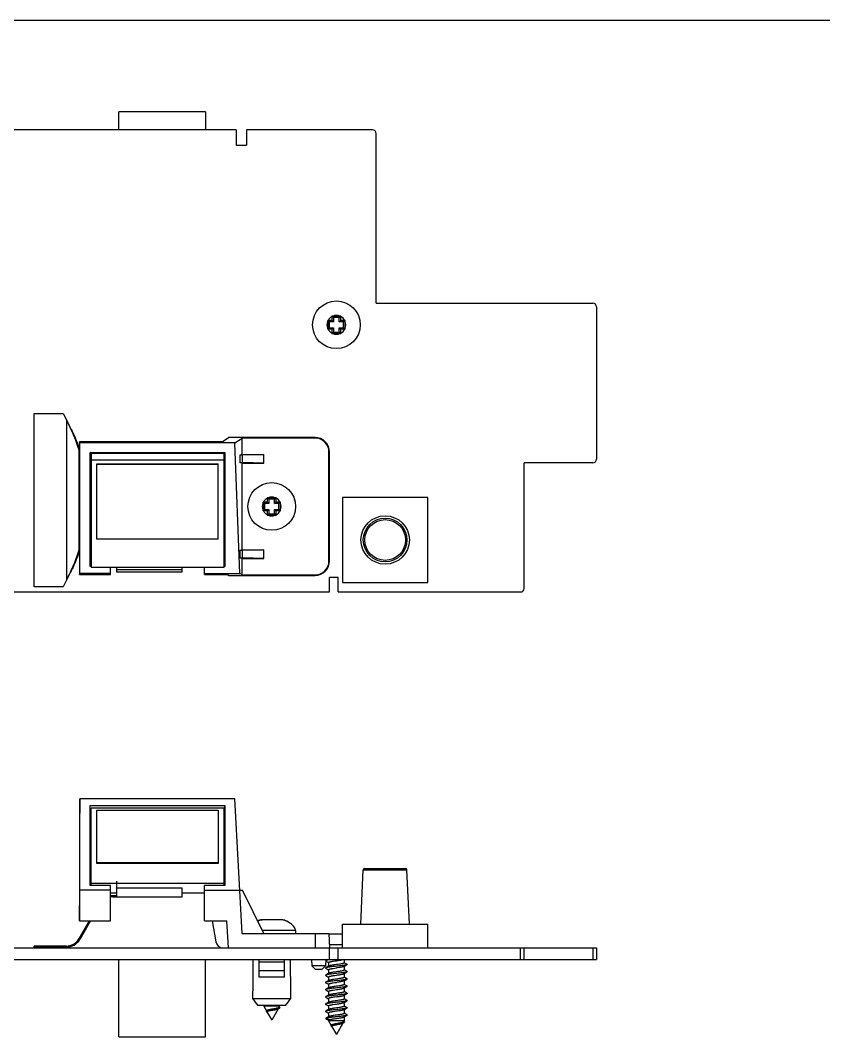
# Model space of a CAD drawing. Extents: x 0 to 420, y -115 to 297.
# Drawn here: x 98.5 to 209.7, y 156.2 to 297 of the extents above; entities that cross this region are included whole.
import ezdxf

# ---------------------------------------------------------------- set-up
doc = ezdxf.new("R2010")
doc.units = 0
doc.header["$LTSCALE"] = 23.1
doc.layers.get('0').update_dxf_attribs({"linetype": 'CONTINUOUS'})
doc.layers.add('02___PRT_ALL_AXES', color=7, linetype='CONTINUOUS')

msp = doc.modelspace()

# ---------------------------------------------------------------- linework, layer by layer
at = {"color": 7, "linetype": 'CONTINUOUS'}
for p, q in [((0, 297), (420, 297)), ((124.13, 284.33), (112.13, 284.33)), ((112.13, 281.83), (112.13, 284.33)), ((124.13, 284.33), (124.13, 281.83)), ((128.38, 281.83), (78.58, 281.83)), ((128.38, 281.83), (128.38, 279.73)), ((147.23, 281.83), (129.78, 281.83)), ((129.78, 281.83), (129.78, 279.73)), ((147.73, 257.83), (147.73, 281.33)), ((128.38, 279.73), (129.78, 279.73)), ((147.73, 257.83), (177.73, 257.83)), ((178.23, 257.33), (178.23, 236.23)), ((141.03, 255.43), (141.23, 255.23)), ((141.03, 255.32), (141.03, 254.34)), ((141.63, 255.43), (141.08, 255.43)), ((141.83, 255.23), (141.23, 255.23)), ((141.23, 255.23), (141.23, 254.43)), ((141.63, 256.03), (141.83, 255.83)), ((141.63, 255.43), (141.63, 255.98)), ((141.83, 255.23), (141.63, 255.43)), ((142.72, 256.03), (141.74, 256.03)), ((142.63, 255.83), (141.83, 255.83)), ((141.83, 255.83), (141.83, 255.23)), ((142.83, 256.03), (142.63, 255.83)), ((142.63, 255.23), (142.63, 255.83)), ((142.63, 255.23), (142.83, 255.43)), ((143.23, 255.23), (142.63, 255.23)), ((142.83, 255.43), (142.83, 255.98)), ((143.38, 255.43), (142.83, 255.43)), ((143.43, 255.43), (143.23, 255.23)), ((143.23, 254.43), (143.23, 255.23)), ((143.43, 254.34), (143.43, 255.32)), ((141.03, 254.23), (141.23, 254.43)), ((141.63, 254.23), (141.08, 254.23)), ((141.23, 254.43), (141.83, 254.43)), ((141.83, 254.43), (141.63, 254.23)), ((141.63, 253.68), (141.63, 254.23)), ((141.63, 253.63), (141.83, 253.83)), ((141.74, 253.63), (142.72, 253.63)), ((141.83, 254.43), (141.83, 253.83)), ((141.83, 253.83), (142.63, 253.83)), ((142.63, 254.43), (143.23, 254.43)), ((142.63, 254.43), (142.83, 254.23)), ((142.63, 253.83), (142.63, 254.43)), ((142.83, 253.63), (142.63, 253.83)), ((143.38, 254.23), (142.83, 254.23)), ((142.83, 253.68), (142.83, 254.23)), ((143.43, 254.23), (143.23, 254.43)), ((100.4, 242.56), (104.4, 242.56)), ((100.4, 218.56), (100.4, 242.56)), ((104.4, 242.56), (104.86, 241.65)), ((104.86, 241.65), (104.86, 219.47)), ((126.41, 238.64), (106.68, 238.64)), ((106.74, 238.5), (106.68, 238.64)), ((106.68, 238.64), (106.68, 220.25)), ((128.2, 238.5), (106.74, 238.5)), ((106.74, 220.4), (106.74, 238.5)), ((126.41, 238.64), (127.28, 239.22)), ((139.28, 239.22), (127.28, 239.22)), ((128.2, 238.5), (129.17, 239.15)), ((128.86, 220.4), (128.2, 238.5)), ((139.28, 239.15), (129.17, 239.15)), ((129.17, 236.87), (129.17, 239.15)), ((139.28, 239.15), (139.28, 239.22)), ((106.59, 237.36), (106.68, 237.36)), ((106.59, 237.36), (106.68, 237)), ((106.59, 237.36), (106.59, 223.76)), ((108.15, 237.16), (126.8, 237.16)), ((108.18, 237.14), (108.15, 237.16)), ((108.15, 221.35), (108.15, 237.16)), ((108.18, 237.14), (126.78, 237.14)), ((108.18, 222.15), (108.18, 237.14)), ((126.68, 237), (108.28, 237)), ((108.28, 237), (108.28, 221.26)), ((126.68, 221.26), (126.68, 237)), ((126.78, 237.14), (126.8, 237.16)), ((126.78, 237.14), (126.78, 222.15)), ((126.8, 237.16), (126.8, 221.35)), ((129.17, 236.87), (128.86, 236.76)), ((129.25, 236.76), (128.86, 236.76)), ((128.86, 236.76), (128.86, 235.77)), ((129.17, 236.87), (132.17, 236.87)), ((132.17, 236.87), (129.25, 236.76)), ((129.25, 235.77), (129.25, 236.76)), ((132.17, 235.67), (132.17, 236.87)), ((141.21, 237.22), (141.28, 237.22)), ((141.21, 222.12), (141.21, 237.22)), ((141.28, 222.12), (141.28, 237.22)), ((126.68, 236.08), (108.28, 236.08)), ((109.08, 235.59), (125.88, 235.59)), ((109.08, 225.13), (109.08, 235.59)), ((109.08, 235.54), (125.88, 235.54)), ((125.88, 225.13), (125.88, 235.59)), ((128.86, 235.77), (129.25, 235.77)), ((129.17, 235.67), (128.86, 235.77)), ((129.17, 235.67), (132.17, 235.67)), ((129.17, 223.67), (129.17, 235.67)), ((132.17, 235.67), (129.25, 235.77)), ((177.73, 235.73), (168.23, 235.73)), ((168.23, 218.33), (168.23, 235.73)), ((132.68, 230.87), (132.88, 230.67)), ((133.77, 230.87), (132.79, 230.87)), ((133.88, 230.87), (133.68, 230.67)), ((154.88, 230.93), (143.08, 230.93)), ((143.08, 230.93), (143.08, 219.13)), ((154.88, 219.13), (154.88, 230.93)), ((130.12, 230.59), (130.1, 230.59)), ((130.11, 230.58), (130.1, 230.59)), ((132.08, 230.27), (132.28, 230.07)), ((132.08, 230.16), (132.08, 229.18)), ((132.68, 230.27), (132.13, 230.27)), ((132.88, 230.07), (132.28, 230.07)), ((132.28, 230.07), (132.28, 229.27)), ((132.68, 230.27), (132.68, 230.82)), ((132.88, 230.07), (132.68, 230.27)), ((133.68, 230.67), (132.88, 230.67)), ((132.88, 230.67), (132.88, 230.07)), ((133.68, 230.07), (133.68, 230.67)), ((133.68, 230.07), (133.88, 230.27)), ((134.28, 230.07), (133.68, 230.07)), ((133.88, 230.27), (133.88, 230.82)), ((134.43, 230.27), (133.88, 230.27)), ((134.48, 230.27), (134.28, 230.07)), ((134.28, 229.27), (134.28, 230.07)), ((134.48, 229.18), (134.48, 230.16)), ((136.44, 230.58), (136.45, 230.59)), ((136.45, 230.54), (136.45, 230.59)), ((130.1, 228.8), (130.1, 228.74)), ((130.11, 228.75), (130.1, 228.74)), ((132.08, 229.06), (132.28, 229.27)), ((132.68, 229.06), (132.13, 229.06)), ((132.28, 229.27), (132.88, 229.27)), ((132.88, 229.27), (132.68, 229.06)), ((132.68, 228.52), (132.68, 229.06)), ((132.68, 228.46), (132.88, 228.67)), ((132.79, 228.46), (133.77, 228.46)), ((132.88, 229.27), (132.88, 228.67)), ((132.88, 228.67), (133.68, 228.67)), ((133.68, 229.27), (134.28, 229.27)), ((133.68, 229.27), (133.88, 229.06)), ((133.68, 228.67), (133.68, 229.27)), ((133.88, 228.46), (133.68, 228.67)), ((134.43, 229.06), (133.88, 229.06)), ((133.88, 228.52), (133.88, 229.06)), ((134.48, 229.06), (134.28, 229.27)), ((136.44, 228.75), (136.45, 228.74)), ((136.44, 228.74), (136.45, 228.74)), ((106.68, 224.12), (106.59, 223.76)), ((125.88, 225.13), (109.08, 225.13)), ((106.59, 223.76), (106.68, 223.76)), ((129.17, 223.67), (128.86, 223.56)), ((129.25, 223.56), (128.86, 223.56)), ((128.86, 223.56), (128.86, 222.57)), ((128.86, 222.57), (129.25, 222.57)), ((129.17, 222.47), (128.86, 222.57)), ((129.17, 223.67), (132.17, 223.67)), ((129.17, 222.47), (132.17, 222.47)), ((129.17, 220.19), (129.17, 222.47)), ((132.17, 223.67), (129.25, 223.56)), ((129.25, 222.57), (129.25, 223.56)), ((132.17, 222.47), (129.25, 222.57)), ((132.17, 222.47), (132.17, 223.67)), ((108.18, 222.15), (108.15, 221.35)), ((108.28, 221.35), (108.15, 221.35)), ((108.28, 222.15), (108.18, 222.15)), ((108.28, 221.26), (126.68, 221.26)), ((110.98, 220.25), (110.98, 221.26)), ((123.98, 220.25), (123.98, 221.26)), ((126.78, 222.15), (126.68, 222.15)), ((126.8, 221.35), (126.68, 221.35)), ((126.78, 222.15), (126.8, 221.35)), ((141.21, 222.12), (141.28, 222.12)), ((106.68, 220.25), (106.74, 220.4)), ((106.68, 220.25), (110.98, 220.25)), ((110.98, 220.4), (106.74, 220.4)), ((123.98, 220.4), (128.86, 220.4)), ((123.98, 220.25), (127.08, 220.25)), ((127.28, 220.12), (127.08, 220.25)), ((127.28, 220.12), (139.28, 220.12)), ((129.17, 220.19), (128.86, 220.4)), ((129.17, 220.19), (139.28, 220.19)), ((139.28, 220.19), (139.28, 220.12)), ((142.48, 219.83), (141.28, 219.83)), ((141.28, 217.83), (141.28, 219.83)), ((142.48, 217.83), (142.48, 219.83)), ((104.4, 218.56), (100.4, 218.56)), ((104.86, 219.47), (104.4, 218.56)), ((143.08, 219.13), (154.88, 219.13)), ((93.68, 217.83), (141.28, 217.83)), ((142.48, 217.83), (167.73, 217.83)), ((106.74, 189.19), (106.68, 185.14)), ((106.74, 176.52), (106.74, 189.19)), ((128.2, 189.19), (106.74, 189.19)), ((129.17, 170.54), (128.2, 189.19)), ((108.18, 186.54), (108.15, 188.26)), ((108.15, 177.19), (108.15, 188.26)), ((108.15, 188.26), (126.8, 188.26)), ((108.28, 177.19), (108.28, 187.87)), ((126.68, 187.87), (108.28, 187.87)), ((109.08, 180.24), (109.08, 187.61)), ((109.08, 187.61), (125.88, 187.61)), ((125.88, 187.61), (125.88, 180.24)), ((126.68, 177.19), (126.68, 187.87)), ((126.78, 186.54), (126.8, 188.26)), ((126.8, 188.26), (126.8, 177.19)), ((108.18, 186.54), (108.28, 186.54)), ((108.18, 177.19), (108.18, 186.54)), ((126.68, 186.54), (126.78, 186.54)), ((126.78, 186.54), (126.78, 177.19)), ((106.68, 185.14), (106.68, 172.27)), ((125.88, 180.33), (109.08, 180.33)), ((125.88, 180.24), (109.08, 180.24)), ((145.63, 171.84), (145.96, 179.35)), ((145.96, 179.35), (152, 179.35)), ((146.16, 179.54), (151.8, 179.54)), ((152.33, 171.84), (152, 179.35)), ((108.28, 177.49), (126.68, 177.49)), ((106.68, 172.27), (106.74, 176.52)), ((110.98, 176.52), (106.74, 176.52)), ((110.98, 177.19), (108.15, 177.19)), ((110.98, 172.27), (110.98, 177.19)), ((110.98, 176.18), (111.78, 176.18)), ((120.88, 176.18), (123.98, 176.18)), ((126.8, 177.19), (123.98, 177.19)), ((123.98, 172.27), (123.98, 177.19)), ((123.98, 176.52), (128.86, 176.52)), ((128.86, 176.54), (129.25, 176.54)), ((132.17, 170.54), (129.25, 176.54)), ((111.78, 175.77), (111.28, 175.77)), ((111.28, 175.62), (111.28, 175.77)), ((108.02, 172.27), (106.59, 169.8)), ((106.68, 172.27), (110.98, 172.27)), ((123.98, 172.27), (127.08, 172.27)), ((125.03, 172.27), (125.54, 169.37)), ((127.28, 168.54), (127.08, 172.27)), ((132.08, 172.44), (131.98, 172.44)), ((132.08, 172.44), (132.08, 172.44)), ((132.68, 172.44), (132.13, 172.44)), ((132.68, 172.44), (132.68, 172.44)), ((133.77, 172.44), (132.79, 172.44)), ((134.43, 172.44), (133.88, 172.44)), ((133.88, 172.44), (133.88, 172.44)), ((134.58, 172.44), (134.48, 172.44)), ((134.48, 172.44), (134.48, 172.44)), ((143.08, 171.84), (154.88, 171.84)), ((143.08, 168.54), (143.08, 171.84)), ((154.88, 168.54), (154.88, 171.84)), ((107.42, 170.93), (107.29, 171.01)), ((129.17, 170.54), (141.21, 170.54)), ((136.58, 170.94), (131.98, 170.94)), ((136.58, 170.94), (136.57, 171.02)), ((136.58, 170.94), (136.58, 170.54)), ((139.28, 170.54), (139.28, 168.54)), ((141.21, 170.54), (141.28, 168.54)), ((141.63, 170.44), (141.21, 170.44)), ((141.63, 170.44), (141.63, 170.44)), ((142.72, 170.44), (141.74, 170.44)), ((143.08, 170.44), (142.83, 170.44)), ((142.83, 170.44), (142.83, 170.44)), ((106.59, 169.8), (106.72, 169.72)), ((143.08, 168.94), (141.26, 168.94)), ((56.73, 168.54), (178.23, 168.54)), ((104.86, 168.8), (100.4, 168.8)), ((100.4, 168.65), (100.4, 168.8)), ((104.4, 168.65), (104.4, 168.8)), ((104.86, 168.8), (104.86, 168.65)), ((141.28, 166.94), (141.28, 168.54)), ((142.48, 166.94), (142.48, 168.54)), ((167.73, 166.94), (167.73, 168.54)), ((168.23, 166.94), (168.23, 168.54)), ((177.73, 168.54), (177.73, 166.94)), ((178.23, 168.54), (178.23, 166.94)), ((56.73, 166.94), (178.23, 166.94)), ((112.13, 156.24), (112.13, 166.94)), ((124.13, 156.24), (124.13, 166.94)), ((131.53, 164.49), (131.53, 166.94)), ((135.03, 166.57), (131.53, 166.57)), ((135.03, 164.49), (135.03, 166.94)), ((138.81, 166.94), (138.82, 166.04)), ((140.75, 166.94), (140.74, 166.04)), ((141.04, 166.94), (140.75, 166.77)), ((140.75, 166.77), (140.75, 166.77)), ((140.75, 166.72), (140.75, 166.71)), ((140.75, 166.71), (141.05, 166.54)), ((141.05, 166.54), (141.13, 166.49)), ((143.41, 166.44), (143.33, 166.49)), ((143.7, 166.27), (143.41, 166.44)), ((131.53, 165.39), (135.03, 165.39)), ((140.74, 166.04), (138.82, 166.04)), ((139.33, 165.54), (138.82, 166.04)), ((140.23, 165.54), (139.33, 165.54)), ((140.23, 165.54), (140.74, 166.04)), ((140.75, 165.71), (141.05, 165.54)), ((140.75, 164.71), (141.05, 164.54)), ((141.05, 165.54), (141.13, 165.49)), ((143.41, 165.44), (143.33, 165.49)), ((143.7, 165.27), (143.41, 165.44)), ((135.03, 164.49), (131.53, 164.49)), ((140.75, 163.71), (141.05, 163.54)), ((141.05, 164.54), (141.13, 164.49)), ((141.05, 163.54), (141.13, 163.49)), ((143.41, 164.44), (143.33, 164.49)), ((143.41, 163.44), (143.33, 163.49)), ((143.7, 164.27), (143.41, 164.44)), ((143.7, 163.27), (143.41, 163.44)), ((140.75, 162.71), (141.05, 162.54)), ((141.05, 162.54), (141.13, 162.49)), ((143.3, 161.97), (143.28, 161.96)), ((143.3, 161.97), (143.56, 162.13)), ((143.41, 162.44), (143.33, 162.49)), ((143.7, 162.27), (143.41, 162.44)), ((143.56, 162.13), (143.7, 162.21)), ((143.7, 162.21), (143.66, 162.19)), ((130.64, 161.54), (135.92, 161.54)), ((135.19, 160.54), (131.37, 160.54)), ((132.15, 160.54), (132.18, 160.53)), ((140.75, 161.71), (141.05, 161.54)), ((140.75, 160.71), (141.05, 160.54)), ((141.05, 161.54), (141.13, 161.49)), ((141.05, 160.54), (141.13, 160.49)), ((143.41, 161.44), (143.33, 161.49)), ((143.41, 160.44), (143.33, 160.49)), ((143.7, 161.27), (143.41, 161.44)), ((134.38, 160.45), (132.18, 160.45)), ((132.61, 159.85), (132.54, 159.81)), ((132.56, 159.71), (132.63, 159.66)), ((134.16, 160.1), (134.37, 160.22)), ((134.37, 160.29), (134.31, 160.33)), ((140.75, 159.71), (141.05, 159.54)), ((141.05, 159.54), (141.13, 159.49)), ((143.41, 159.44), (143.33, 159.49)), ((143.7, 160.27), (143.41, 160.44)), ((143.7, 159.27), (143.41, 159.44)), ((140.8, 158.79), (140.78, 158.78)), ((140.79, 158.72), (141.13, 158.53)), ((140.8, 158.79), (141.18, 159.02)), ((141.04, 158.94), (140.8, 158.79)), ((141.18, 158.56), (140.8, 158.79)), ((143.33, 158.45), (141.13, 158.45)), ((141.56, 157.85), (141.49, 157.81)), ((141.51, 157.71), (141.58, 157.66)), ((143.11, 158.1), (143.32, 158.22)), ((143.32, 158.29), (143.26, 158.33)), ((112.13, 156.24), (124.13, 156.24))]:
    msp.add_line(p, q, dxfattribs=at)
at = {"color": 3, "linetype": 'CONTINUOUS'}
for p, q in [((111.78, 221.26), (111.78, 220.61)), ((120.88, 220.61), (120.88, 221.26)), ((120.88, 220.89), (111.78, 220.89)), ((111.78, 220.61), (120.88, 220.61)), ((111.78, 177.78), (111.78, 175.62)), ((120.88, 176.8), (111.78, 176.8)), ((120.88, 175.62), (120.88, 176.8)), ((111.28, 175.62), (120.88, 175.62)), ((108.19, 172.27), (106.72, 169.72)), ((104.86, 168.65), (100.4, 168.65))]:
    msp.add_line(p, q, dxfattribs=at)
at = {"color": 7, "linetype": 'CONTINUOUS'}
for points in [[(131.98, 172.44), (131.73, 172.42), (131.45, 172.34), (131.32, 172.29)], [(135.38, 172.23), (135.11, 172.34), (134.83, 172.42), (134.58, 172.44)], [(136.57, 171.02), (136.54, 171.14), (136.49, 171.25), (136.42, 171.37), (136.33, 171.49), (136.23, 171.61), (136.11, 171.73), (135.96, 171.85), (135.8, 171.98), (135.6, 172.1), (135.38, 172.23)], [(143.3, 165.97), (143.56, 166.13), (143.7, 166.21)], [(141.16, 166.01), (140.9, 165.86), (140.75, 165.77)], [(141.16, 165.01), (140.9, 164.86), (140.75, 164.77)], [(143.3, 164.97), (143.56, 165.13), (143.7, 165.21)], [(141.16, 164.01), (140.9, 163.86), (140.75, 163.77)], [(143.3, 163.97), (143.56, 164.13), (143.7, 164.21)], [(141.16, 163.01), (140.9, 162.86), (140.75, 162.77)], [(141.16, 162.01), (140.9, 161.86), (140.75, 161.77)], [(143.3, 162.97), (143.56, 163.13), (143.7, 163.21)], [(141.16, 161.01), (140.9, 160.86), (140.75, 160.77)], [(143.3, 160.97), (143.56, 161.13), (143.7, 161.21)], [(141.16, 160.01), (140.9, 159.86), (140.75, 159.77)], [(143.3, 159.97), (143.56, 160.13), (143.7, 160.21)], [(143.3, 158.97), (143.56, 159.13), (143.7, 159.21)]]:
    msp.add_lwpolyline(points, dxfattribs=at)
for centre, radius in [((142.23, 254.83), 3.3), ((133.28, 229.67), 3.3), ((148.98, 225.03), 3.35), ((148.98, 225.03), 3.02), ((148.98, 225.03), 2.82)]:
    msp.add_circle(centre, radius, dxfattribs=at)
for centre, radius, start, end in [((147.23, 281.33), 0.5, 0, 90), ((177.73, 257.33), 0.5, 0, 90), ((142.23, 254.83), 1.3, 157.8211, 202.1789), ((181.16, 255.33), 40.14, 179.8436, 180.0046), ((141.08, 246.12), 9.32, 90.0025, 90.3245), ((142.23, 254.83), 1.3, 117.6745, 152.3255), ((141.73, 215.89), 40.14, 89.9954, 90.1564), ((150.94, 255.98), 9.32, 179.6755, 179.9975), ((142.23, 254.83), 1.3, 67.8175, 112.1825), ((142.72, 215.89), 40.14, 89.8436, 90.0046), ((133.52, 255.98), 9.32, 0.0025, 0.3245), ((142.23, 254.83), 1.3, 27.6745, 62.3255), ((143.38, 246.12), 9.32, 89.6755, 89.9975), ((103.29, 255.33), 40.14, 359.9954, 0.1564), ((142.23, 254.83), 1.3, 337.8211, 22.1789), ((181.16, 254.34), 40.14, 179.9954, 180.1564), ((141.08, 263.54), 9.32, 269.6755, 269.9975), ((142.23, 254.83), 1.3, 207.6745, 242.3255), ((150.94, 253.68), 9.32, 180.0025, 180.3245), ((141.73, 293.77), 40.14, 269.8436, 270.0046), ((142.23, 254.83), 1.3, 247.8175, 292.1825), ((142.72, 293.77), 40.14, 269.9954, 270.1564), ((142.23, 254.83), 1.3, 297.6745, 332.3255), ((133.52, 253.68), 9.32, 359.6755, 359.9975), ((143.38, 263.54), 9.32, 270.0025, 270.3245), ((103.29, 254.34), 40.14, 359.8436, 0.0046), ((139.28, 237.22), 2, 0, 90), ((139.28, 237.22), 1.93, 0, 90), ((177.73, 236.23), 0.5, 270, 360), ((132.78, 190.73), 40.14, 89.9954, 90.1564), ((141.99, 230.82), 9.32, 179.6755, 179.9975), ((133.28, 229.67), 1.3, 67.8175, 112.1825), ((133.77, 190.73), 40.14, 89.8436, 90.0046), ((124.57, 230.82), 9.32, 0.0025, 0.3245), ((133.28, 229.67), 1.3, 157.8211, 202.1789), ((172.21, 230.16), 40.14, 179.8436, 180.0046), ((132.13, 220.96), 9.32, 90.0025, 90.3245), ((133.28, 229.67), 1.3, 117.6745, 152.3255), ((133.28, 229.67), 1.3, 27.6745, 62.3255), ((134.43, 220.96), 9.32, 89.6755, 89.9975), ((94.34, 230.16), 40.14, 359.9954, 0.1564), ((133.28, 229.67), 1.3, 337.8211, 22.1789), ((172.21, 229.17), 40.14, 179.9954, 180.1564), ((132.13, 238.38), 9.32, 269.6755, 269.9975), ((133.28, 229.67), 1.3, 207.6745, 242.3255), ((141.99, 228.52), 9.32, 180.0025, 180.3245), ((132.78, 268.61), 40.14, 269.8436, 270.0046), ((133.28, 229.67), 1.3, 247.8175, 292.1825), ((133.77, 268.61), 40.14, 269.9954, 270.1564), ((133.28, 229.67), 1.3, 297.6745, 332.3255), ((124.57, 228.52), 9.32, 359.6755, 359.9975), ((134.43, 238.38), 9.32, 270.0025, 270.3245), ((94.34, 229.17), 40.14, 359.8436, 0.0046), ((139.28, 222.12), 2, 270, 360), ((139.28, 222.12), 1.93, 270, 360), ((167.73, 218.33), 0.5, 270, 360), ((146.16, 179.34), 0.2, 90, 177.5), ((151.8, 179.34), 0.2, 2.5, 90), ((111.28, 173.62), 2.15, 90, 98.0113), ((132.13, 171.13), 1.31, 90.0183, 92.3079), ((132.78, 166.8), 5.64, 89.967, 91.1126), ((133.77, 166.8), 5.64, 88.8874, 90.033), ((134.43, 171.13), 1.31, 87.6921, 89.9817), ((141.73, 164.8), 5.64, 89.967, 91.1126), ((142.72, 164.8), 5.64, 88.8874, 90.033), ((104.86, 170.8), 2, 270, 330), ((126.53, 169.54), 1, 190, 270), ((202.97, 213.78), 89.22, 215.8382, 216.6344), ((63.59, 213.78), 89.22, 323.3656, 324.1618)]:
    msp.add_arc(centre, radius, start, end, dxfattribs=at)
at = {"color": 3, "linetype": 'CONTINUOUS'}
for centre, radius, start, end in [((111.28, 173.62), 2, 90, 98.624), ((104.86, 170.8), 2.15, 270, 330)]:
    msp.add_arc(centre, radius, start, end, dxfattribs=at)
at = {"color": 7, "linetype": 'CONTINUOUS'}
for start_param, end_param in [(1.252078, 1.287966), (-1.287966, -1.252078)]:
    msp.add_ellipse((133.28, 117.58), major_axis=(0, 157.55), ratio=0.017455, start_param=start_param, end_param=end_param, dxfattribs=at)
for points, knots in [([(104.86, 241.65), (105.2, 240.94), (105.88, 239.55), (106.41, 238.09), (106.59, 237.36)], [0, 0, 0, 0, 0.510815, 1, 1, 1, 1]), ([(106.59, 223.76), (106.41, 223.02), (105.88, 221.56), (105.2, 220.18), (104.86, 219.47)], [0, 0, 0, 0, 0.489185, 1, 1, 1, 1]), ([(131.32, 172.29), (131.43, 172.33), (131.59, 172.39), (131.81, 172.43), (131.92, 172.44), (131.98, 172.44)], [0, 0, 0, 0, 0.499776, 0.749953, 1, 1, 1, 1]), ([(136.57, 171.04), (136.56, 171.09), (136.52, 171.19), (136.45, 171.33), (136.36, 171.46), (136.22, 171.63), (136.02, 171.81), (135.77, 172), (135.49, 172.17), (135.2, 172.31), (134.95, 172.39), (134.74, 172.43), (134.63, 172.44), (134.58, 172.44)], [0, 0, 0, 0, 0.062467, 0.124965, 0.187473, 0.249985, 0.374949, 0.499938, 0.624939, 0.749947, 0.874915, 0.937478, 1, 1, 1, 1]), ([(141.02, 166.84), (140.99, 166.84), (140.94, 166.83), (140.86, 166.81), (140.8, 166.79), (140.77, 166.78), (140.75, 166.77)], [0, 0, 0, 0, 0.340375, 0.621992, 0.842131, 1, 1, 1, 1]), ([(143.7, 166.21), (143.69, 166.21), (143.67, 166.2), (143.63, 166.18), (143.58, 166.17), (143.49, 166.15), (143.36, 166.13), (143.14, 166.1), (142.85, 166.06), (142.48, 166.02), (142.1, 165.98), (141.73, 165.94), (141.44, 165.91), (141.23, 165.88), (141.09, 165.86), (140.97, 165.84), (140.88, 165.82), (140.82, 165.8), (140.78, 165.78), (140.76, 165.78), (140.75, 165.77)], [0, 0, 0, 0, 0.010763, 0.024901, 0.042427, 0.063265, 0.114357, 0.176806, 0.287759, 0.412844, 0.543739, 0.671718, 0.788256, 0.839776, 0.885641, 0.92511, 0.957572, 0.982587, 0.992237, 1, 1, 1, 1]), ([(141.43, 166.9), (141.36, 166.89), (141.22, 166.88), (141.09, 166.86), (141.02, 166.84)], [0, 0, 0, 0, 0.542457, 1, 1, 1, 1]), ([(141.13, 166.51), (141.13, 166.52), (141.14, 166.54), (141.16, 166.55), (141.18, 166.56), (141.22, 166.58), (141.26, 166.59), (141.32, 166.61), (141.38, 166.62), (141.48, 166.64), (141.63, 166.67), (141.88, 166.71), (142.09, 166.74), (142.23, 166.76)], [0, 0, 0, 0, 0.033021, 0.045431, 0.059772, 0.094414, 0.137068, 0.187528, 0.24545, 0.310354, 0.458795, 0.627494, 1, 1, 1, 1]), ([(142.23, 166.22), (142.11, 166.21), (141.93, 166.18), (141.71, 166.15), (141.56, 166.12), (141.43, 166.09), (141.31, 166.07), (141.24, 166.05), (141.19, 166.03), (141.17, 166.02), (141.16, 166.01)], [0, 0, 0, 0, 0.331658, 0.486345, 0.628056, 0.753056, 0.858169, 0.940929, 0.973445, 1, 1, 1, 1]), ([(142.23, 166.76), (142.26, 166.77), (142.4, 166.79), (142.54, 166.81), (142.65, 166.82)], [0, 0, 0, 0, 0.255755, 1, 1, 1, 1]), ([(143.33, 166.47), (143.33, 166.46), (143.31, 166.45), (143.3, 166.43), (143.27, 166.42), (143.24, 166.41), (143.2, 166.39), (143.14, 166.38), (143.08, 166.36), (142.98, 166.34), (142.83, 166.32), (142.57, 166.27), (142.37, 166.24), (142.23, 166.22)], [0, 0, 0, 0, 0.033019, 0.045428, 0.059769, 0.09441, 0.137065, 0.187526, 0.245449, 0.310354, 0.458795, 0.627494, 1, 1, 1, 1]), ([(142.65, 166.82), (142.71, 166.83), (142.82, 166.85), (142.98, 166.88), (143.11, 166.91), (143.19, 166.93), (143.23, 166.94)], [0, 0, 0, 0, 0.310643, 0.586603, 0.818785, 1, 1, 1, 1]), ([(143.7, 166.27), (143.71, 166.27), (143.71, 166.27), (143.72, 166.26), (143.73, 166.25), (143.73, 166.24), (143.73, 166.24), (143.72, 166.23), (143.71, 166.22), (143.71, 166.22), (143.7, 166.21)], [0, 0, 0, 0, 0.164166, 0.297917, 0.406543, 0.500011, 0.593491, 0.702091, 0.835799, 1, 1, 1, 1]), ([(140.75, 165.77), (140.75, 165.77), (140.74, 165.77), (140.74, 165.76), (140.73, 165.75), (140.73, 165.74), (140.73, 165.74), (140.74, 165.73), (140.74, 165.72), (140.75, 165.72), (140.75, 165.71)], [0, 0, 0, 0, 0.164171, 0.297893, 0.406514, 0.499997, 0.593478, 0.702106, 0.835838, 1, 1, 1, 1]), ([(140.75, 164.77), (140.75, 164.77), (140.74, 164.77), (140.74, 164.76), (140.73, 164.75), (140.73, 164.74), (140.73, 164.74), (140.74, 164.73), (140.74, 164.72), (140.75, 164.72), (140.75, 164.71)], [0, 0, 0, 0, 0.164173, 0.297931, 0.406551, 0.500014, 0.59349, 0.702081, 0.835788, 1, 1, 1, 1]), ([(143.7, 165.21), (143.69, 165.21), (143.67, 165.2), (143.63, 165.18), (143.58, 165.17), (143.49, 165.15), (143.36, 165.13), (143.14, 165.1), (142.85, 165.06), (142.48, 165.02), (142.1, 164.98), (141.73, 164.94), (141.44, 164.91), (141.23, 164.88), (141.09, 164.86), (140.97, 164.84), (140.88, 164.82), (140.82, 164.8), (140.78, 164.78), (140.76, 164.78), (140.75, 164.77)], [0, 0, 0, 0, 0.010761, 0.024901, 0.042425, 0.063265, 0.114357, 0.176805, 0.287759, 0.412843, 0.543739, 0.671718, 0.788256, 0.839778, 0.885641, 0.92511, 0.957574, 0.982588, 0.992239, 1, 1, 1, 1]), ([(141.13, 165.51), (141.13, 165.52), (141.14, 165.54), (141.16, 165.55), (141.18, 165.56), (141.22, 165.58), (141.26, 165.59), (141.32, 165.61), (141.38, 165.62), (141.48, 165.64), (141.63, 165.67), (141.88, 165.71), (142.09, 165.74), (142.23, 165.76)], [0, 0, 0, 0, 0.033033, 0.045446, 0.059792, 0.094443, 0.137103, 0.187572, 0.245501, 0.310411, 0.458852, 0.627538, 1, 1, 1, 1]), ([(141.13, 164.51), (141.13, 164.52), (141.14, 164.54), (141.16, 164.55), (141.18, 164.56), (141.22, 164.58), (141.26, 164.59), (141.32, 164.61), (141.38, 164.62), (141.48, 164.64), (141.63, 164.67), (141.88, 164.71), (142.09, 164.74), (142.23, 164.76)], [0, 0, 0, 0, 0.033016, 0.045426, 0.059765, 0.094406, 0.137061, 0.187523, 0.245449, 0.310355, 0.458795, 0.627492, 1, 1, 1, 1]), ([(142.23, 165.22), (142.11, 165.21), (141.93, 165.18), (141.71, 165.15), (141.56, 165.12), (141.43, 165.09), (141.31, 165.07), (141.24, 165.05), (141.19, 165.03), (141.17, 165.02), (141.16, 165.01)], [0, 0, 0, 0, 0.331666, 0.486355, 0.628064, 0.753058, 0.85817, 0.940929, 0.973447, 1, 1, 1, 1]), ([(143.3, 165.97), (143.29, 165.97), (143.27, 165.96), (143.22, 165.94), (143.14, 165.92), (143.03, 165.89), (142.9, 165.87), (142.75, 165.84), (142.52, 165.8), (142.35, 165.78), (142.23, 165.76)], [0, 0, 0, 0, 0.026553, 0.059069, 0.141823, 0.246935, 0.371936, 0.513648, 0.668332, 1, 1, 1, 1]), ([(143.33, 165.47), (143.33, 165.46), (143.31, 165.45), (143.3, 165.43), (143.27, 165.42), (143.24, 165.41), (143.2, 165.39), (143.14, 165.38), (143.08, 165.36), (142.98, 165.34), (142.83, 165.32), (142.57, 165.27), (142.37, 165.24), (142.23, 165.22)], [0, 0, 0, 0, 0.033022, 0.045433, 0.059775, 0.09442, 0.137078, 0.187543, 0.245472, 0.310381, 0.458824, 0.627512, 1, 1, 1, 1]), ([(142.23, 164.76), (142.35, 164.78), (142.52, 164.8), (142.75, 164.84), (142.9, 164.87), (143.03, 164.89), (143.14, 164.92), (143.22, 164.94), (143.27, 164.96), (143.29, 164.97), (143.3, 164.97)], [0, 0, 0, 0, 0.33166, 0.486342, 0.628051, 0.75305, 0.858166, 0.940927, 0.973445, 1, 1, 1, 1]), ([(143.7, 165.27), (143.71, 165.27), (143.71, 165.27), (143.72, 165.26), (143.73, 165.25), (143.73, 165.24), (143.73, 165.24), (143.72, 165.23), (143.71, 165.22), (143.71, 165.22), (143.7, 165.21)], [0, 0, 0, 0, 0.164219, 0.297943, 0.406521, 0.49999, 0.593449, 0.702047, 0.83581, 1, 1, 1, 1]), ([(140.75, 163.77), (140.75, 163.77), (140.74, 163.77), (140.74, 163.76), (140.73, 163.75), (140.73, 163.74), (140.73, 163.74), (140.74, 163.73), (140.74, 163.72), (140.75, 163.72), (140.75, 163.71)], [0, 0, 0, 0, 0.164207, 0.297961, 0.40654, 0.500001, 0.593463, 0.70204, 0.835789, 1, 1, 1, 1]), ([(143.7, 164.21), (143.69, 164.21), (143.67, 164.2), (143.63, 164.18), (143.58, 164.17), (143.49, 164.15), (143.36, 164.13), (143.14, 164.1), (142.85, 164.06), (142.48, 164.02), (142.1, 163.98), (141.73, 163.94), (141.44, 163.91), (141.23, 163.88), (141.09, 163.86), (140.97, 163.84), (140.88, 163.82), (140.82, 163.8), (140.78, 163.78), (140.76, 163.78), (140.75, 163.77)], [0, 0, 0, 0, 0.010763, 0.024902, 0.042427, 0.063266, 0.114358, 0.176807, 0.287759, 0.412844, 0.54374, 0.671719, 0.788256, 0.839778, 0.885643, 0.92511, 0.957574, 0.982589, 0.992239, 1, 1, 1, 1]), ([(141.13, 163.51), (141.13, 163.52), (141.14, 163.54), (141.16, 163.55), (141.18, 163.56), (141.22, 163.58), (141.26, 163.59), (141.32, 163.61), (141.38, 163.62), (141.48, 163.64), (141.63, 163.67), (141.88, 163.71), (142.09, 163.74), (142.23, 163.76)], [0, 0, 0, 0, 0.033024, 0.045434, 0.059776, 0.094419, 0.137072, 0.187534, 0.245459, 0.310365, 0.458808, 0.627506, 1, 1, 1, 1]), ([(142.23, 164.22), (142.11, 164.21), (141.93, 164.18), (141.71, 164.15), (141.56, 164.12), (141.43, 164.09), (141.31, 164.07), (141.24, 164.05), (141.19, 164.03), (141.17, 164.02), (141.16, 164.01)], [0, 0, 0, 0, 0.331667, 0.48636, 0.628075, 0.753072, 0.858181, 0.940933, 0.973447, 1, 1, 1, 1]), ([(143.33, 164.47), (143.33, 164.46), (143.31, 164.45), (143.3, 164.43), (143.27, 164.42), (143.24, 164.41), (143.2, 164.39), (143.14, 164.38), (143.08, 164.36), (142.98, 164.34), (142.83, 164.32), (142.57, 164.27), (142.37, 164.24), (142.23, 164.22)], [0, 0, 0, 0, 0.033021, 0.045431, 0.059772, 0.094414, 0.137065, 0.187524, 0.245447, 0.310351, 0.458792, 0.627492, 1, 1, 1, 1]), ([(143.3, 163.97), (143.29, 163.97), (143.27, 163.96), (143.22, 163.94), (143.14, 163.92), (143.03, 163.89), (142.9, 163.87), (142.75, 163.84), (142.52, 163.8), (142.35, 163.78), (142.23, 163.76)], [0, 0, 0, 0, 0.026553, 0.059069, 0.141823, 0.246935, 0.371936, 0.513648, 0.668332, 1, 1, 1, 1]), ([(143.33, 163.47), (143.33, 163.46), (143.31, 163.45), (143.3, 163.43), (143.27, 163.42), (143.24, 163.41), (143.2, 163.39), (143.14, 163.38), (143.08, 163.36), (142.98, 163.34), (142.83, 163.32), (142.57, 163.27), (142.37, 163.24), (142.23, 163.22)], [0, 0, 0, 0, 0.033018, 0.045428, 0.059769, 0.094412, 0.137068, 0.187532, 0.245461, 0.310368, 0.458808, 0.627499, 1, 1, 1, 1]), ([(143.7, 164.27), (143.71, 164.27), (143.71, 164.27), (143.72, 164.26), (143.73, 164.25), (143.73, 164.24), (143.73, 164.24), (143.72, 164.23), (143.71, 164.22), (143.71, 164.22), (143.7, 164.21)], [0, 0, 0, 0, 0.164187, 0.297898, 0.406505, 0.499988, 0.593461, 0.702091, 0.835837, 1, 1, 1, 1]), ([(140.75, 162.77), (140.75, 162.77), (140.74, 162.77), (140.74, 162.76), (140.73, 162.75), (140.73, 162.74), (140.73, 162.74), (140.74, 162.73), (140.74, 162.72), (140.75, 162.72), (140.75, 162.71)], [0, 0, 0, 0, 0.164215, 0.297925, 0.406511, 0.499986, 0.593447, 0.702063, 0.835823, 1, 1, 1, 1]), ([(143.7, 163.21), (143.69, 163.21), (143.67, 163.2), (143.63, 163.18), (143.58, 163.17), (143.49, 163.15), (143.36, 163.13), (143.14, 163.1), (142.85, 163.06), (142.48, 163.02), (142.1, 162.98), (141.73, 162.94), (141.44, 162.91), (141.23, 162.88), (141.09, 162.86), (140.97, 162.84), (140.88, 162.82), (140.82, 162.8), (140.78, 162.78), (140.76, 162.78), (140.75, 162.77)], [0, 0, 0, 0, 0.010764, 0.024901, 0.042428, 0.063266, 0.114357, 0.176807, 0.287759, 0.412844, 0.54374, 0.671718, 0.788256, 0.839777, 0.885643, 0.92511, 0.957572, 0.982589, 0.992238, 1, 1, 1, 1]), ([(143.66, 162.19), (143.64, 162.19), (143.61, 162.18), (143.53, 162.16), (143.42, 162.14), (143.25, 162.11), (143.06, 162.09), (142.85, 162.06), (142.54, 162.03), (142.21, 161.99), (141.89, 161.96), (141.65, 161.93), (141.44, 161.9), (141.24, 161.88), (141.07, 161.85), (140.95, 161.83), (140.87, 161.81), (140.82, 161.8), (140.78, 161.79), (140.76, 161.78), (140.75, 161.77)], [0, 0, 0, 0, 0.015354, 0.033821, 0.079672, 0.136481, 0.202792, 0.276849, 0.356674, 0.524935, 0.608835, 0.689556, 0.764927, 0.832928, 0.891757, 0.939888, 0.959564, 0.976169, 0.989641, 1, 1, 1, 1]), ([(141.13, 162.51), (141.13, 162.52), (141.14, 162.54), (141.16, 162.55), (141.18, 162.56), (141.22, 162.58), (141.26, 162.59), (141.32, 162.61), (141.38, 162.62), (141.48, 162.64), (141.63, 162.67), (141.88, 162.71), (142.09, 162.74), (142.23, 162.76)], [0, 0, 0, 0, 0.033019, 0.04543, 0.059771, 0.094414, 0.137071, 0.187536, 0.245465, 0.310373, 0.458813, 0.627502, 1, 1, 1, 1]), ([(142.23, 163.22), (142.11, 163.21), (141.93, 163.18), (141.71, 163.15), (141.56, 163.12), (141.43, 163.09), (141.31, 163.07), (141.24, 163.05), (141.19, 163.03), (141.17, 163.02), (141.16, 163.01)], [0, 0, 0, 0, 0.331664, 0.486347, 0.628054, 0.75305, 0.858166, 0.940927, 0.973445, 1, 1, 1, 1]), ([(142.23, 162.22), (142.11, 162.21), (141.93, 162.18), (141.71, 162.15), (141.56, 162.12), (141.43, 162.09), (141.31, 162.07), (141.24, 162.05), (141.19, 162.03), (141.17, 162.02), (141.16, 162.01)], [0, 0, 0, 0, 0.331674, 0.486366, 0.628081, 0.753075, 0.85818, 0.940931, 0.973447, 1, 1, 1, 1]), ([(142.23, 162.76), (142.35, 162.78), (142.52, 162.8), (142.75, 162.84), (142.9, 162.87), (143.03, 162.89), (143.14, 162.92), (143.22, 162.94), (143.27, 162.96), (143.29, 162.97), (143.3, 162.97)], [0, 0, 0, 0, 0.331665, 0.486349, 0.628055, 0.753051, 0.858166, 0.940927, 0.973446, 1, 1, 1, 1]), ([(143.28, 162.42), (143.25, 162.41), (143.2, 162.4), (143.11, 162.37), (143, 162.35), (142.87, 162.32), (142.72, 162.3), (142.51, 162.26), (142.34, 162.24), (142.23, 162.22)], [0, 0, 0, 0, 0.066192, 0.153913, 0.261556, 0.386783, 0.526702, 0.677986, 1, 1, 1, 1]), ([(142.23, 161.76), (142.34, 161.78), (142.51, 161.8), (142.72, 161.84), (142.87, 161.86), (143, 161.89), (143.11, 161.91), (143.2, 161.93), (143.25, 161.95), (143.28, 161.96)], [0, 0, 0, 0, 0.322014, 0.473298, 0.613217, 0.738444, 0.846087, 0.933808, 1, 1, 1, 1]), ([(143.33, 162.47), (143.33, 162.47), (143.33, 162.46), (143.31, 162.45), (143.3, 162.43), (143.28, 162.43), (143.28, 162.42)], [0, 0, 0, 0, 0.169076, 0.37943, 0.653487, 1, 1, 1, 1]), ([(143.7, 163.27), (143.71, 163.27), (143.71, 163.27), (143.72, 163.26), (143.73, 163.25), (143.73, 163.24), (143.73, 163.24), (143.72, 163.23), (143.71, 163.22), (143.71, 163.22), (143.7, 163.21)], [0, 0, 0, 0, 0.164162, 0.297903, 0.406534, 0.500009, 0.593493, 0.702105, 0.835819, 1, 1, 1, 1]), ([(143.7, 162.27), (143.71, 162.27), (143.71, 162.27), (143.72, 162.26), (143.73, 162.25), (143.73, 162.24), (143.73, 162.24), (143.72, 162.23), (143.71, 162.22), (143.71, 162.22), (143.7, 162.21)], [0, 0, 0, 0, 0.164153, 0.297897, 0.406491, 0.49993, 0.593367, 0.701931, 0.83569, 1, 1, 1, 1]), ([(132.18, 160.53), (132.18, 160.53), (132.18, 160.54), (132.18, 160.54), (132.19, 160.54)], [0, 0, 0, 0, 0.207113, 1, 1, 1, 1]), ([(140.75, 161.77), (140.75, 161.77), (140.74, 161.77), (140.74, 161.76), (140.73, 161.75), (140.73, 161.74), (140.73, 161.74), (140.74, 161.73), (140.74, 161.72), (140.75, 161.72), (140.75, 161.71)], [0, 0, 0, 0, 0.16417, 0.297891, 0.406511, 0.499995, 0.593475, 0.702104, 0.835837, 1, 1, 1, 1]), ([(140.75, 160.77), (140.75, 160.77), (140.74, 160.77), (140.74, 160.76), (140.73, 160.75), (140.73, 160.74), (140.73, 160.74), (140.74, 160.73), (140.74, 160.72), (140.75, 160.72), (140.75, 160.71)], [0, 0, 0, 0, 0.164167, 0.297919, 0.406546, 0.500013, 0.593493, 0.702093, 0.8358, 1, 1, 1, 1]), ([(143.7, 161.21), (143.69, 161.21), (143.67, 161.2), (143.63, 161.18), (143.58, 161.17), (143.49, 161.15), (143.36, 161.13), (143.14, 161.1), (142.85, 161.06), (142.48, 161.02), (142.1, 160.98), (141.73, 160.94), (141.44, 160.91), (141.23, 160.88), (141.09, 160.86), (140.97, 160.84), (140.88, 160.82), (140.82, 160.8), (140.78, 160.78), (140.76, 160.78), (140.75, 160.77)], [0, 0, 0, 0, 0.010761, 0.024901, 0.042425, 0.063265, 0.114357, 0.176805, 0.287759, 0.412843, 0.543739, 0.671718, 0.788256, 0.839777, 0.885641, 0.92511, 0.957573, 0.982588, 0.992239, 1, 1, 1, 1]), ([(142.23, 161.76), (142.09, 161.74), (141.88, 161.71), (141.63, 161.67), (141.48, 161.64), (141.38, 161.62), (141.32, 161.61), (141.26, 161.59), (141.22, 161.58), (141.18, 161.56), (141.16, 161.55), (141.14, 161.54), (141.13, 161.52), (141.13, 161.51)], [0, 0, 0, 0, 0.372497, 0.541189, 0.689634, 0.754542, 0.812469, 0.862931, 0.905584, 0.940227, 0.954568, 0.966978, 1, 1, 1, 1]), ([(141.13, 160.51), (141.13, 160.52), (141.14, 160.54), (141.16, 160.55), (141.18, 160.56), (141.22, 160.58), (141.26, 160.59), (141.32, 160.61), (141.38, 160.62), (141.48, 160.64), (141.63, 160.67), (141.88, 160.71), (142.09, 160.74), (142.23, 160.76)], [0, 0, 0, 0, 0.033023, 0.045434, 0.059777, 0.094422, 0.13708, 0.187545, 0.245474, 0.310382, 0.458826, 0.627517, 1, 1, 1, 1]), ([(142.23, 161.22), (142.11, 161.21), (141.93, 161.18), (141.71, 161.15), (141.56, 161.12), (141.43, 161.09), (141.31, 161.07), (141.24, 161.05), (141.19, 161.03), (141.17, 161.02), (141.16, 161.01)], [0, 0, 0, 0, 0.331659, 0.486343, 0.628054, 0.753054, 0.858169, 0.940929, 0.973446, 1, 1, 1, 1]), ([(143.33, 161.47), (143.33, 161.46), (143.31, 161.45), (143.3, 161.43), (143.27, 161.42), (143.24, 161.41), (143.2, 161.39), (143.14, 161.38), (143.08, 161.36), (142.98, 161.34), (142.83, 161.32), (142.57, 161.27), (142.37, 161.24), (142.23, 161.22)], [0, 0, 0, 0, 0.033017, 0.045426, 0.059766, 0.094407, 0.137061, 0.187523, 0.245447, 0.310352, 0.458793, 0.627492, 1, 1, 1, 1]), ([(142.23, 160.76), (142.35, 160.78), (142.52, 160.8), (142.75, 160.84), (142.9, 160.87), (143.03, 160.89), (143.14, 160.92), (143.22, 160.94), (143.27, 160.96), (143.29, 160.97), (143.3, 160.97)], [0, 0, 0, 0, 0.331667, 0.486357, 0.628069, 0.753063, 0.858173, 0.940929, 0.973447, 1, 1, 1, 1]), ([(143.33, 160.47), (143.33, 160.46), (143.31, 160.45), (143.3, 160.43), (143.27, 160.42), (143.24, 160.41), (143.2, 160.39), (143.14, 160.38), (143.08, 160.36), (142.98, 160.34), (142.83, 160.32), (142.57, 160.27), (142.37, 160.24), (142.23, 160.22)], [0, 0, 0, 0, 0.033024, 0.045435, 0.059777, 0.094422, 0.13708, 0.187545, 0.245474, 0.310383, 0.458826, 0.627518, 1, 1, 1, 1]), ([(143.7, 161.27), (143.71, 161.27), (143.71, 161.27), (143.72, 161.26), (143.73, 161.25), (143.73, 161.24), (143.73, 161.24), (143.72, 161.23), (143.71, 161.22), (143.71, 161.22), (143.7, 161.21)], [0, 0, 0, 0, 0.164217, 0.297953, 0.406529, 0.499994, 0.593453, 0.702041, 0.835801, 1, 1, 1, 1]), ([(132.53, 159.8), (132.52, 159.8), (132.52, 159.79), (132.51, 159.78), (132.51, 159.77), (132.51, 159.76), (132.51, 159.74), (132.53, 159.73), (132.54, 159.72), (132.56, 159.71)], [0, 0, 0, 0, 0.133003, 0.244672, 0.342418, 0.437735, 0.543306, 0.668896, 1, 1, 1, 1]), ([(132.54, 159.81), (132.54, 159.81), (132.54, 159.81), (132.53, 159.81), (132.53, 159.8)], [0, 0, 0, 0, 0.264219, 1, 1, 1, 1]), ([(134.37, 160.22), (134.35, 160.21), (134.31, 160.19), (134.24, 160.17), (134.15, 160.15), (134.05, 160.13), (133.93, 160.1), (133.75, 160.07), (133.5, 160.03), (133.25, 159.99), (133.06, 159.95), (132.92, 159.93), (132.8, 159.9), (132.69, 159.87), (132.62, 159.85), (132.57, 159.83), (132.55, 159.82), (132.54, 159.81)], [0, 0, 0, 0, 0.028485, 0.067123, 0.11561, 0.173234, 0.23897, 0.311524, 0.470703, 0.636052, 0.71578, 0.790593, 0.858306, 0.916866, 0.964495, 0.983803, 1, 1, 1, 1]), ([(134.29, 160.3), (134.29, 160.3), (134.28, 160.29), (134.27, 160.27), (134.25, 160.26), (134.21, 160.24), (134.15, 160.22), (134.06, 160.2), (133.96, 160.17), (133.79, 160.14), (133.56, 160.09), (133.32, 160.05), (133.13, 160.01), (132.99, 159.98), (132.87, 159.95), (132.76, 159.92), (132.69, 159.89), (132.64, 159.87), (132.61, 159.86), (132.61, 159.85)], [0, 0, 0, 0, 0.008959, 0.020154, 0.033908, 0.050355, 0.091437, 0.143136, 0.204618, 0.274654, 0.433838, 0.604958, 0.689171, 0.769152, 0.842406, 0.90657, 0.959577, 0.981413, 1, 1, 1, 1]), ([(132.62, 159.68), (132.62, 159.69), (132.62, 159.7), (132.62, 159.71), (132.63, 159.73), (132.65, 159.74), (132.67, 159.76), (132.72, 159.78), (132.79, 159.8), (132.89, 159.83), (133.01, 159.85), (133.14, 159.88), (133.23, 159.9), (133.28, 159.9)], [0, 0, 0, 0, 0.021954, 0.042882, 0.06759, 0.098961, 0.13815, 0.185443, 0.303461, 0.449576, 0.61849, 0.804162, 1, 1, 1, 1]), ([(133.28, 159.9), (133.38, 159.92), (133.52, 159.95), (133.7, 159.98), (133.83, 160), (133.94, 160.03), (134.03, 160.05), (134.11, 160.07), (134.15, 160.09), (134.16, 160.1)], [0, 0, 0, 0, 0.325464, 0.479477, 0.621368, 0.74713, 0.853547, 0.938244, 1, 1, 1, 1]), ([(134.37, 160.29), (134.37, 160.29), (134.38, 160.29), (134.39, 160.28), (134.4, 160.27), (134.4, 160.25), (134.39, 160.24), (134.38, 160.23), (134.37, 160.22), (134.37, 160.22)], [0, 0, 0, 0, 0.157682, 0.286509, 0.392112, 0.485073, 0.690526, 0.829646, 1, 1, 1, 1]), ([(140.75, 159.77), (140.75, 159.77), (140.74, 159.77), (140.74, 159.76), (140.73, 159.75), (140.73, 159.74), (140.73, 159.74), (140.74, 159.73), (140.74, 159.72), (140.75, 159.72), (140.75, 159.71)], [0, 0, 0, 0, 0.164199, 0.297959, 0.406546, 0.500005, 0.59347, 0.702046, 0.835783, 1, 1, 1, 1]), ([(143.7, 160.21), (143.69, 160.21), (143.67, 160.2), (143.63, 160.18), (143.58, 160.17), (143.49, 160.15), (143.36, 160.13), (143.14, 160.1), (142.85, 160.06), (142.48, 160.02), (142.1, 159.98), (141.73, 159.94), (141.44, 159.91), (141.23, 159.88), (141.09, 159.86), (140.97, 159.84), (140.88, 159.82), (140.82, 159.8), (140.78, 159.78), (140.76, 159.78), (140.75, 159.77)], [0, 0, 0, 0, 0.010762, 0.024902, 0.042426, 0.063266, 0.114358, 0.176806, 0.287759, 0.412844, 0.54374, 0.671719, 0.788256, 0.839778, 0.885642, 0.92511, 0.957574, 0.982589, 0.99224, 1, 1, 1, 1]), ([(143.7, 159.21), (143.7, 159.21), (143.67, 159.2), (143.64, 159.19), (143.59, 159.17), (143.51, 159.15), (143.39, 159.13), (143.22, 159.11), (143.02, 159.08), (142.8, 159.06), (142.57, 159.03), (142.25, 158.99), (141.92, 158.96), (141.61, 158.93), (141.4, 158.9), (141.2, 158.87), (141.04, 158.85), (140.92, 158.83), (140.85, 158.81), (140.82, 158.8), (140.8, 158.79)], [0, 0, 0, 0, 0.010359, 0.023832, 0.040436, 0.060112, 0.108243, 0.167072, 0.235074, 0.310444, 0.391165, 0.475065, 0.643326, 0.723151, 0.797208, 0.863519, 0.920328, 0.966179, 0.984646, 1, 1, 1, 1]), ([(142.23, 159.76), (142.09, 159.74), (141.88, 159.71), (141.63, 159.67), (141.48, 159.64), (141.38, 159.62), (141.32, 159.61), (141.26, 159.59), (141.22, 159.58), (141.18, 159.56), (141.16, 159.55), (141.14, 159.54), (141.13, 159.52), (141.13, 159.51)], [0, 0, 0, 0, 0.372497, 0.541189, 0.689634, 0.754542, 0.812469, 0.862931, 0.905584, 0.940227, 0.954568, 0.966978, 1, 1, 1, 1]), ([(142.23, 160.22), (142.11, 160.21), (141.93, 160.18), (141.71, 160.15), (141.56, 160.12), (141.43, 160.09), (141.31, 160.07), (141.24, 160.05), (141.19, 160.03), (141.17, 160.02), (141.16, 160.01)], [0, 0, 0, 0, 0.331668, 0.486358, 0.62807, 0.753064, 0.858173, 0.940929, 0.973447, 1, 1, 1, 1]), ([(142.23, 159.22), (142.12, 159.21), (141.95, 159.18), (141.73, 159.15), (141.59, 159.13), (141.46, 159.1), (141.35, 159.08), (141.26, 159.05), (141.2, 159.03), (141.18, 159.02)], [0, 0, 0, 0, 0.322014, 0.473297, 0.613216, 0.738443, 0.846086, 0.933808, 1, 1, 1, 1]), ([(143.3, 159.97), (143.29, 159.97), (143.27, 159.96), (143.22, 159.94), (143.14, 159.92), (143.03, 159.89), (142.9, 159.87), (142.75, 159.84), (142.52, 159.8), (142.35, 159.78), (142.23, 159.76)], [0, 0, 0, 0, 0.026553, 0.059069, 0.141823, 0.246935, 0.371936, 0.513648, 0.668332, 1, 1, 1, 1]), ([(143.33, 159.47), (143.33, 159.46), (143.31, 159.45), (143.3, 159.43), (143.27, 159.42), (143.24, 159.41), (143.2, 159.39), (143.14, 159.38), (143.08, 159.36), (142.98, 159.34), (142.83, 159.32), (142.57, 159.27), (142.37, 159.24), (142.23, 159.22)], [0, 0, 0, 0, 0.033021, 0.045431, 0.059772, 0.094414, 0.137067, 0.187527, 0.245449, 0.310353, 0.458794, 0.627493, 1, 1, 1, 1]), ([(143.7, 160.27), (143.71, 160.27), (143.71, 160.27), (143.72, 160.26), (143.73, 160.25), (143.73, 160.24), (143.73, 160.24), (143.72, 160.23), (143.71, 160.22), (143.71, 160.22), (143.7, 160.21)], [0, 0, 0, 0, 0.1642, 0.297907, 0.406506, 0.499986, 0.593453, 0.70208, 0.835833, 1, 1, 1, 1]), ([(143.7, 159.27), (143.71, 159.27), (143.71, 159.27), (143.72, 159.26), (143.73, 159.25), (143.73, 159.24), (143.73, 159.24), (143.72, 159.23), (143.71, 159.22), (143.71, 159.22), (143.7, 159.21)], [0, 0, 0, 0, 0.164162, 0.297896, 0.406524, 0.500004, 0.593488, 0.702109, 0.835829, 1, 1, 1, 1]), ([(140.78, 158.78), (140.78, 158.78), (140.77, 158.78), (140.77, 158.77), (140.76, 158.76), (140.76, 158.75), (140.76, 158.74), (140.77, 158.73), (140.78, 158.73), (140.79, 158.72)], [0, 0, 0, 0, 0.160661, 0.29171, 0.398566, 0.491612, 0.694324, 0.831537, 1, 1, 1, 1]), ([(141.13, 158.53), (141.13, 158.53), (141.13, 158.54), (141.14, 158.54), (141.15, 158.55), (141.16, 158.56), (141.17, 158.56), (141.18, 158.56)], [0, 0, 0, 0, 0.128188, 0.216524, 0.326121, 0.614905, 1, 1, 1, 1]), ([(141.18, 158.56), (141.2, 158.57), (141.26, 158.59), (141.35, 158.62), (141.47, 158.64), (141.6, 158.67), (141.75, 158.69), (141.98, 158.73), (142.27, 158.77), (142.55, 158.81), (142.77, 158.84), (142.91, 158.87), (143.04, 158.89), (143.15, 158.92), (143.22, 158.94), (143.27, 158.96), (143.29, 158.97), (143.3, 158.97)], [0, 0, 0, 0, 0.033778, 0.078779, 0.134113, 0.198511, 0.270393, 0.347962, 0.512211, 0.674674, 0.750057, 0.818965, 0.879687, 0.930764, 0.971067, 0.986962, 1, 1, 1, 1]), ([(141.48, 157.8), (141.47, 157.8), (141.47, 157.79), (141.46, 157.78), (141.46, 157.77), (141.46, 157.76), (141.46, 157.74), (141.48, 157.73), (141.49, 157.72), (141.51, 157.71)], [0, 0, 0, 0, 0.133003, 0.244672, 0.342418, 0.437735, 0.543306, 0.668896, 1, 1, 1, 1]), ([(141.49, 157.81), (141.49, 157.81), (141.49, 157.81), (141.48, 157.81), (141.48, 157.8)], [0, 0, 0, 0, 0.264219, 1, 1, 1, 1]), ([(143.32, 158.22), (143.3, 158.21), (143.26, 158.19), (143.19, 158.17), (143.1, 158.15), (143, 158.13), (142.88, 158.1), (142.7, 158.07), (142.45, 158.03), (142.2, 157.99), (142.01, 157.95), (141.87, 157.93), (141.75, 157.9), (141.64, 157.87), (141.57, 157.85), (141.52, 157.83), (141.5, 157.82), (141.49, 157.81)], [0, 0, 0, 0, 0.028485, 0.067123, 0.11561, 0.173234, 0.23897, 0.311524, 0.470703, 0.636052, 0.71578, 0.790593, 0.858306, 0.916866, 0.964495, 0.983803, 1, 1, 1, 1]), ([(143.24, 158.3), (143.24, 158.3), (143.23, 158.29), (143.22, 158.27), (143.2, 158.26), (143.16, 158.24), (143.1, 158.22), (143.01, 158.2), (142.91, 158.17), (142.74, 158.14), (142.51, 158.09), (142.27, 158.05), (142.08, 158.01), (141.94, 157.98), (141.82, 157.95), (141.71, 157.92), (141.64, 157.89), (141.59, 157.87), (141.56, 157.86), (141.56, 157.85)], [0, 0, 0, 0, 0.008959, 0.020154, 0.033908, 0.050355, 0.091437, 0.143136, 0.204618, 0.274654, 0.433838, 0.604958, 0.689171, 0.769152, 0.842406, 0.90657, 0.959577, 0.981413, 1, 1, 1, 1]), ([(141.57, 157.68), (141.57, 157.69), (141.57, 157.7), (141.57, 157.71), (141.58, 157.73), (141.6, 157.74), (141.62, 157.76), (141.67, 157.78), (141.74, 157.8), (141.84, 157.83), (141.96, 157.85), (142.09, 157.88), (142.18, 157.9), (142.23, 157.9)], [0, 0, 0, 0, 0.021954, 0.042882, 0.06759, 0.098961, 0.13815, 0.185443, 0.303461, 0.449576, 0.61849, 0.804162, 1, 1, 1, 1]), ([(142.23, 157.9), (142.33, 157.92), (142.47, 157.95), (142.65, 157.98), (142.78, 158), (142.89, 158.03), (142.98, 158.05), (143.06, 158.07), (143.1, 158.09), (143.11, 158.1)], [0, 0, 0, 0, 0.325464, 0.479477, 0.621368, 0.74713, 0.853547, 0.938244, 1, 1, 1, 1]), ([(143.32, 158.29), (143.32, 158.29), (143.33, 158.29), (143.34, 158.28), (143.35, 158.27), (143.35, 158.25), (143.34, 158.24), (143.33, 158.23), (143.32, 158.22), (143.32, 158.22)], [0, 0, 0, 0, 0.157682, 0.286509, 0.392112, 0.485073, 0.690526, 0.829646, 1, 1, 1, 1])]:
    msp.add_open_spline(points, degree=3, knots=knots, dxfattribs=at)
at = {"color": 3, "linetype": 'CONTINUOUS'}
for points, knots in [([(104.86, 241.65), (105.04, 241.3), (105.4, 240.61), (105.91, 239.58), (106.35, 238.54), (106.59, 237.84), (106.69, 237.48)], [0, 0, 0, 0, 0.257451, 0.511488, 0.759393, 1, 1, 1, 1]), ([(106.69, 223.63), (106.59, 223.28), (106.35, 222.58), (105.91, 221.54), (105.4, 220.5), (105.04, 219.82), (104.86, 219.47)], [0, 0, 0, 0, 0.240607, 0.488512, 0.742549, 1, 1, 1, 1])]:
    msp.add_open_spline(points, degree=3, knots=knots, dxfattribs=at)
at = {"color": 7, "linetype": 'CONTINUOUS'}
msp.add_open_spline([(136.58, 170.94), (136.58, 170.97), (136.58, 171.01), (136.57, 171.04)], degree=3, dxfattribs=at)
at = {"layer": '02___PRT_ALL_AXES', "color": 7, "linetype": 'CONTINUOUS'}
for p, q in [((141.13, 166.51), (141.13, 165.99)), ((143.33, 166.94), (143.33, 166.47)), ((141.13, 165.51), (141.13, 164.99)), ((143.33, 165.99), (143.33, 165.47)), ((143.33, 164.99), (143.33, 164.47)), ((141.13, 164.51), (141.13, 163.99)), ((141.13, 163.51), (141.13, 162.99)), ((143.33, 163.99), (143.33, 163.47)), ((141.13, 162.51), (141.13, 161.99)), ((143.33, 162.99), (143.33, 162.47)), ((143.33, 161.99), (143.33, 161.47)), ((132.18, 160.53), (132.18, 160.45)), ((134.38, 160.54), (134.38, 160.45)), ((141.13, 161.51), (141.13, 160.99)), ((141.13, 160.51), (141.13, 159.99)), ((143.33, 160.99), (143.33, 160.47)), ((132.18, 160.45), (132.54, 159.81)), ((132.62, 159.68), (133.28, 158.54)), ((134.19, 160.11), (133.28, 158.54)), ((134.38, 160.45), (134.29, 160.3)), ((141.13, 159.51), (141.13, 158.99)), ((143.33, 159.99), (143.33, 159.47)), ((141.13, 158.53), (141.13, 158.45)), ((141.13, 158.45), (141.49, 157.81)), ((141.57, 157.68), (142.23, 156.54)), ((143.14, 158.11), (142.23, 156.54)), ((143.33, 158.45), (143.24, 158.3)), ((143.33, 158.99), (143.33, 158.45))]:
    msp.add_line(p, q, dxfattribs=at)

doc.saveas('drawing.dxf')
